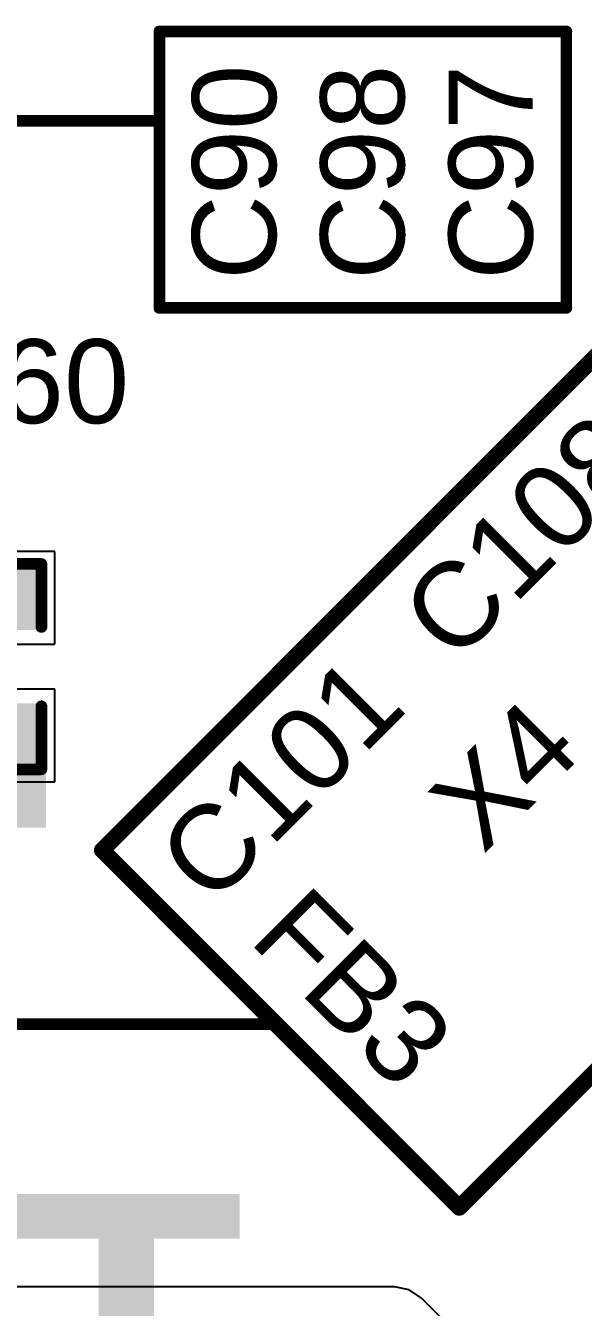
# Model space of a CAD drawing. Header units: inches. Extents: x -11 to 5379, y 0 to 5429.
# Drawn here: x 216.8 to 222.88, y 26.46 to 40.41 of the extents above; entities that cross this region are included whole.
import ezdxf

# ---------------------------------------------------------------- set-up
doc = ezdxf.new("R2010")
doc.units = ezdxf.units.IN
for name, color, linetype in [('Bottom Layer', 5, 'Continuous'), ('Top Layer', 1, 'Continuous'), ('Top Overlay', 2, 'Continuous'), ('Top Paste', 8, 'Continuous'), ('Top Solder', 216, 'Continuous')]:
    doc.layers.add(name, color=color, linetype=linetype)
doc.styles.add('Arial', font='', dxfattribs={"height": 0.2})
doc.styles.add('Arial_Bold', font='', dxfattribs={"height": 0.2})
doc.styles.get('Arial').set_extended_font_data('Arial')
doc.styles.get('Arial_Bold').set_extended_font_data('Arial', bold=True)

# ---------------------------------------------------------------- blocks, each defined once
blk = doc.blocks.new('LED_0603_489')
at = {"layer": 'Top Layer'}
for points in [[(-1, 0.5), (-0.5, 0.5), (-0.5, -0.5), (-1, -0.5)], [(0.5, 0.5), (1, 0.5), (1, -0.5), (0.5, -0.5)]]:
    blk.add_hatch(color=1, dxfattribs=at).paths.add_polyline_path(points)
at = {"layer": 'Top Overlay'}
blk.add_hatch(color=2, dxfattribs=at).paths.add_polyline_path([(1.118, -0.66), (1.753, -0.66), (1.753, 0.66), (1.118, 0.66)])
at = {"layer": 'Top Paste'}
for points in [[(-1, 0.5), (-0.5, 0.5), (-0.5, -0.5), (-1, -0.5)], [(0.5, 0.5), (1, 0.5), (1, -0.5), (0.5, -0.5)]]:
    blk.add_hatch(color=8, dxfattribs=at).paths.add_polyline_path(points)
at = {"layer": 'Top Solder'}
for points in [[(-1.102, 0.602), (-0.398, 0.602), (-0.398, -0.602), (-1.102, -0.602)], [(0.398, 0.602), (1.102, 0.602), (1.102, -0.602), (0.398, -0.602)]]:
    blk.add_hatch(color=216, dxfattribs=at).paths.add_polyline_path(points)
at = {"layer": 'Top Overlay'}
for points in [[(-0.432, 0.61, 0.127, 0.127, 0), (-1.118, 0.61, 0.127, 0.127, 0)], [(-1.118, -0.61, 0.127, 0.127, 0), (-1.118, 0.61, 0.127, 0.127, 0)], [(1.118, 0.61, 0.127, 0.127, 0), (0.432, 0.61, 0.127, 0.127, 0)], [(1.118, -0.61, 0.127, 0.127, 0), (1.118, 0.61, 0.127, 0.127, 0)], [(-0.432, -0.61, 0.127, 0.127, 0), (-1.118, -0.61, 0.127, 0.127, 0)], [(1.118, -0.61, 0.127, 0.127, 0), (0.432, -0.61, 0.127, 0.127, 0)]]:
    blk.add_lwpolyline(points, format="xyseb", dxfattribs=at)
for points in [[(-1.149, 0.61, 0.0635, 0.0635, 1), (-1.086, 0.61, 0.0635, 0.0635, 1)], [(-1.149, 0.61, 0.0635, 0.0635, 1), (-1.086, 0.61, 0.0635, 0.0635, 1)], [(-0.464, 0.61, 0.0635, 0.0635, 1), (-0.4, 0.61, 0.0635, 0.0635, 1)], [(0.4, 0.61, 0.0635, 0.0635, 1), (0.464, 0.61, 0.0635, 0.0635, 1)], [(1.086, 0.61, 0.0635, 0.0635, 1), (1.149, 0.61, 0.0635, 0.0635, 1)], [(1.086, 0.61, 0.0635, 0.0635, 1), (1.149, 0.61, 0.0635, 0.0635, 1)], [(-1.149, -0.61, 0.0635, 0.0635, 1), (-1.086, -0.61, 0.0635, 0.0635, 1)], [(-1.149, -0.61, 0.0635, 0.0635, 1), (-1.086, -0.61, 0.0635, 0.0635, 1)], [(-0.464, -0.61, 0.0635, 0.0635, 1), (-0.4, -0.61, 0.0635, 0.0635, 1)], [(0.4, -0.61, 0.0635, 0.0635, 1), (0.464, -0.61, 0.0635, 0.0635, 1)], [(1.086, -0.61, 0.0635, 0.0635, 1), (1.149, -0.61, 0.0635, 0.0635, 1)], [(1.086, -0.61, 0.0635, 0.0635, 1), (1.149, -0.61, 0.0635, 0.0635, 1)]]:
    blk.add_lwpolyline(points, format="xyseb", close=True, dxfattribs=at)

msp = doc.modelspace()

# ---------------------------------------------------------------- linework, layer by layer
at = {"layer": 'Bottom Layer'}
for p, q in [((220.823, 26.684), (180.078, 26.684)), ((220.982, 26.652), (220.823, 26.684)), ((221.116, 26.562), (220.982, 26.652)), ((231.982, 15.697), (221.116, 26.562))]:
    msp.add_line(p, q, dxfattribs=at)
at = {"layer": 'Top Layer'}
for p, q in [((217.121, 34.688), (216.557, 34.688)), ((217.121, 33.68), (217.121, 34.688)), ((215.668, 33.68), (217.121, 33.68)), ((217.121, 33.188), (215.613, 33.188)), ((217.121, 32.18), (217.121, 33.188)), ((215.668, 32.18), (217.121, 32.18))]:
    msp.add_line(p, q, dxfattribs=at)
at = {"layer": 'Top Overlay'}
for points in [[(218.261, 40.347, 0.127, 0.127, 0), (222.693, 40.347, 0.127, 0.127, 0)], [(218.261, 37.338, 0.127, 0.127, 0), (218.261, 40.347, 0.127, 0.127, 0)], [(222.693, 37.338, 0.127, 0.127, 0), (222.693, 40.347, 0.127, 0.127, 0)], [(210.715, 39.374, 0.127, 0.127, 0), (218.255, 39.374, 0.127, 0.127, 0)], [(218.261, 37.338, 0.127, 0.127, 0), (222.693, 37.338, 0.127, 0.127, 0)], [(217.638, 31.436, 0.178, 0.178, 0), (223.082, 36.881, 0.178, 0.178, 0)], [(221.527, 27.547, 0.178, 0.178, 0), (226.971, 32.992, 0.178, 0.178, 0)], [(217.638, 31.436, 0.178, 0.178, 0), (221.527, 27.547, 0.178, 0.178, 0)], [(210.333, 29.544, 0.127, 0.127, 0), (217.678, 29.544, 0.127, 0.127, 0)], [(217.678, 29.544, 0.127, 0.127, 0), (219.53, 29.544, 0.127, 0.127, 0)]]:
    msp.add_lwpolyline(points, format="xyseb", dxfattribs=at)
for points in [[(218.229, 40.347, 0.0635, 0.0635, 1), (218.293, 40.347, 0.0635, 0.0635, 1)], [(218.229, 40.347, 0.0635, 0.0635, 1), (218.293, 40.347, 0.0635, 0.0635, 1)], [(222.662, 40.347, 0.0635, 0.0635, 1), (222.725, 40.347, 0.0635, 0.0635, 1)], [(222.662, 40.347, 0.0635, 0.0635, 1), (222.725, 40.347, 0.0635, 0.0635, 1)], [(218.223, 39.374, 0.0635, 0.0635, 1), (218.287, 39.374, 0.0635, 0.0635, 1)], [(218.229, 37.338, 0.0635, 0.0635, 1), (218.293, 37.338, 0.0635, 0.0635, 1)], [(218.229, 37.338, 0.0635, 0.0635, 1), (218.293, 37.338, 0.0635, 0.0635, 1)], [(222.662, 37.338, 0.0635, 0.0635, 1), (222.725, 37.338, 0.0635, 0.0635, 1)], [(222.662, 37.338, 0.0635, 0.0635, 1), (222.725, 37.338, 0.0635, 0.0635, 1)], [(217.593, 31.436, 0.0889, 0.0889, 1), (217.682, 31.436, 0.0889, 0.0889, 1)], [(217.593, 31.436, 0.0889, 0.0889, 1), (217.682, 31.436, 0.0889, 0.0889, 1)], [(217.646, 29.544, 0.0635, 0.0635, 1), (217.71, 29.544, 0.0635, 0.0635, 1)], [(217.646, 29.544, 0.0635, 0.0635, 1), (217.71, 29.544, 0.0635, 0.0635, 1)], [(219.498, 29.544, 0.0635, 0.0635, 1), (219.562, 29.544, 0.0635, 0.0635, 1)], [(221.482, 27.547, 0.0889, 0.0889, 1), (221.571, 27.547, 0.0889, 0.0889, 1)], [(221.482, 27.547, 0.0889, 0.0889, 1), (221.571, 27.547, 0.0889, 0.0889, 1)]]:
    msp.add_lwpolyline(points, format="xyseb", close=True, dxfattribs=at)

# ---------------------------------------------------------------- block references
at = {"rotation": 270}
msp.add_blockref('LED_0603_489', (216.367, 33.434), dxfattribs=at)

# ---------------------------------------------------------------- texts
at = {"layer": 'Top Overlay', "style": 'Arial'}
for s, rotation, p in [('C90', 90, (219.532, 37.643)), ('C98', 90, (220.929, 37.643)), ('C97', 90, (222.326, 37.643)), ('C108', 45, (221.474, 33.449)), ('C101', 45, (218.823, 30.807)), ('X4', 45, (221.787, 31.383)), ('FB3', 315, (219.22, 30.449))]:
    msp.add_text(s, height=0.9144, rotation=rotation, dxfattribs=at).set_placement(p)
at = {"layer": 'Top Overlay'}
for s, height, style, p in [('R260', 0.9144, 'Arial', (214.879, 36.083)), (' IN     ETHERCAT    OUT', 3, 'Arial_Bold', (185.191, 24.693))]:
    msp.add_text(s, height=height, dxfattribs=dict(at, style=style)).set_placement(p)

doc.saveas('drawing.dxf')
